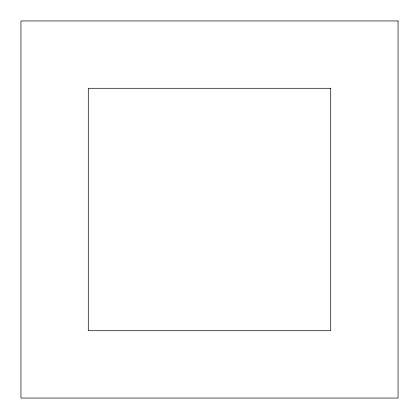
<?xml version="1.0" encoding="UTF-8"?>
<svg xmlns="http://www.w3.org/2000/svg" width="419" height="419" viewBox="0 0 419 419"><rect width="100%" height="100%" fill="white"/><g stroke="black" fill="none" stroke-linecap="round" stroke-linejoin="round"><path stroke-width="0.63" d="M398.05 20.95L20.95 20.95L20.95 398.05L398.05 398.05L398.05 20.95M330.711 88.289L88.289 88.289L88.289 330.711L330.711 330.711L330.711 88.289"/></g></svg>
